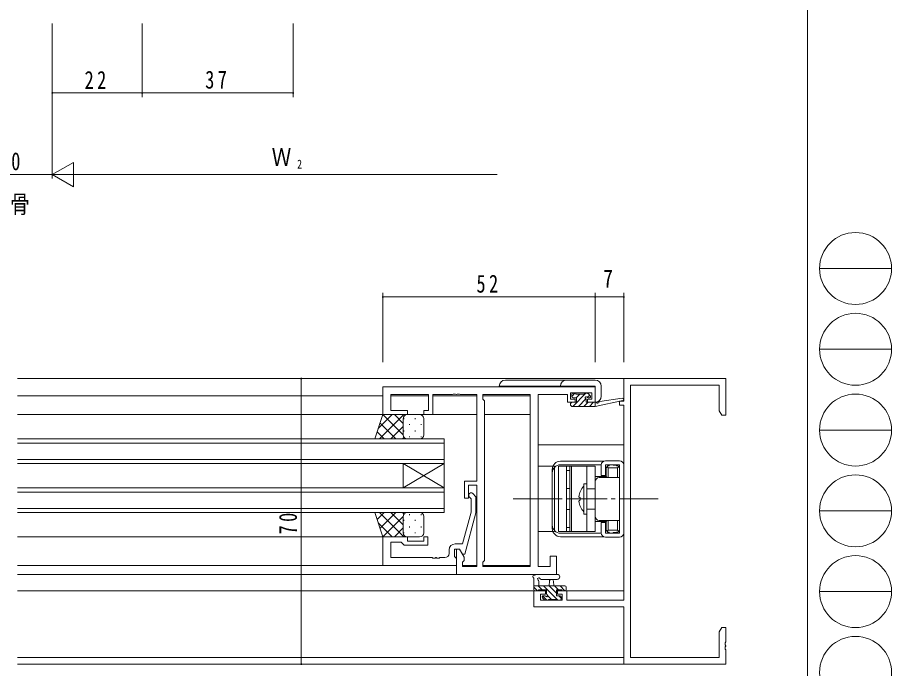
# Model space of a CAD drawing. Units: millimetres on the paper. Extents: x -397 to 397, y -282 to 282.
# Drawn here: x 182.6 to 396.7, y -156.7 to 2.8 of the extents above; entities that cross this region are included whole.
import ezdxf
from ezdxf.enums import TextEntityAlignment as Align

# ---------------------------------------------------------------- set-up
doc = ezdxf.new("R2010")
doc.units = ezdxf.units.MM
doc.linetypes.add('USER2', pattern=[13, 10, -1, 1, -1])
doc.linetypes.add('USER4', pattern=[4, 3, -1])
for name, color, linetype, lineweight in [('0-1_YKK_ZWAK', 7, 'Continuous', 18), ('0-3_YKK_11', 7, 'Continuous', 18), ('0-4_YKK_12', 2, 'Continuous', 18), ('0-6_YKK_13', 4, 'Continuous', 18), ('0-7_YKK_D', 6, 'Continuous', 18)]:
    doc.layers.add(name, color=color, linetype=linetype, lineweight=lineweight)
doc.layers.add('0-2_USER1', color=7, linetype='Continuous')
doc.styles.add('ＭＳ ゴシック', font='')
doc.styles.get('ＭＳ ゴシック').set_extended_font_data('MS Gothic')

msp = doc.modelspace()

# ---------------------------------------------------------------- linework, layer by layer
at = {"layer": '0-1_YKK_ZWAK'}
for p, q in [((376.092, 279.312), (376.092, -245.688)), ((379.068, -58.704), (396.708, -58.704)), ((379.068, -78.5), (396.708, -78.5)), ((379.068, -98.296), (396.708, -98.296)), ((379.068, -118.092), (396.708, -118.092)), ((379.068, -137.888), (396.708, -137.888))]:
    msp.add_line(p, q, dxfattribs=at)
for centre in [(387.888, -58.704), (387.888, -78.5), (387.888, -98.296), (387.888, -118.092), (387.888, -137.888), (387.888, -157.684)]:
    msp.add_circle(centre, 8.82, dxfattribs=at)
at = {"layer": '0-3_YKK_11'}
for p, q in [((272.092, -87.688), (272.092, -94.488)), ((324.092, -87.688), (272.092, -87.688)), ((324.092, -91.488), (324.092, -87.688)), ((356.092, -85.688), (331.092, -85.688)), ((331.092, -85.688), (331.092, -91.188)), ((332.722, -87.318), (354.462, -87.318)), ((332.722, -154.058), (332.722, -87.318)), ((354.462, -87.318), (354.462, -93.596)), ((356.092, -94.688), (356.092, -85.688)), ((274.022, -93.488), (274.022, -89.618)), ((274.022, -89.618), (283.292, -89.618)), ((283.292, -89.618), (283.292, -93.488)), ((284.292, -94.488), (284.292, -89.618)), ((291.05, -89.618), (295.092, -89.618)), ((295.092, -89.618), (295.092, -110.788)), ((308.162, -89.618), (296.592, -89.618)), ((308.162, -131.758), (308.162, -89.618)), ((308.162, -131.758), (308.162, -89.618)), ((310.092, -89.618), (317.292, -89.618)), ((310.092, -131.758), (310.092, -89.618)), ((317.292, -89.618), (317.292, -90.418)), ((318.092, -89.188), (323.292, -89.188)), ((323.292, -89.188), (323.292, -90.688)), ((297.022, -91.118), (297.022, -130.258)), ((317.292, -90.418), (317.292, -91.488)), ((317.292, -91.488), (319.192, -91.488)), ((319.192, -91.488), (319.192, -90.688)), ((322.192, -90.688), (322.192, -91.488)), ((323.292, -90.688), (322.192, -90.688)), ((322.192, -91.488), (324.092, -91.488)), ((278.092, -93.488), (274.022, -93.488)), ((278.092, -94.488), (278.092, -93.488)), ((331.092, -92.188), (331.092, -139.958)), ((354.462, -93.596), (355.092, -94.688)), ((272.092, -94.488), (278.092, -94.488)), ((355.092, -94.688), (356.092, -94.688)), ((295.092, -110.788), (292.092, -110.788)), ((292.092, -110.788), (292.092, -114.988)), ((293.092, -111.788), (295.092, -111.788)), ((293.092, -114.988), (293.092, -111.788)), ((295.092, -111.788), (295.092, -131.758)), ((292.092, -114.988), (293.092, -114.988)), ((293.692, -115.136), (293.268, -114.712)), ((293.692, -118.426), (293.692, -115.136)), ((294.116, -113.863), (294.892, -114.639)), ((294.892, -114.639), (294.892, -118.584)), ((291.612, -126.188), (293.692, -118.426)), ((294.892, -118.584), (292.185, -128.688)), ((272.092, -124.488), (278.092, -124.488)), ((272.092, -131.488), (272.092, -124.488)), ((276.592, -125.788), (274.022, -125.788)), ((274.022, -125.788), (274.022, -129.558)), ((278.092, -124.488), (278.092, -125.488)), ((278.092, -125.488), (282.092, -125.488)), ((289.792, -126.188), (291.612, -126.188)), ((283.092, -126.488), (277.292, -126.488)), ((288.292, -128.558), (288.292, -127.688)), ((290.892, -127.488), (290.092, -127.488)), ((290.092, -127.488), (290.092, -133.688)), ((292.022, -129.445), (290.892, -127.488)), ((274.022, -129.558), (284.134, -129.558)), ((289.592, -129.288), (289.792, -129.488)), ((292.185, -128.688), (291.585, -128.688)), ((291.592, -130.688), (292.022, -130.258)), ((292.022, -130.258), (292.022, -129.445)), ((297.022, -130.258), (296.592, -130.688)), ((313.092, -129.188), (313.092, -131.758)), ((314.592, -129.188), (313.092, -129.188)), ((314.592, -133.688), (314.592, -129.188)), ((290.092, -131.488), (272.092, -131.488)), ((291.592, -131.758), (291.592, -130.688)), ((295.092, -131.758), (291.592, -131.758)), ((296.592, -130.688), (296.592, -131.758)), ((296.592, -131.758), (308.162, -131.758)), ((313.092, -131.758), (310.092, -131.758)), ((290.092, -133.688), (314.592, -133.688)), ((309.092, -137.688), (309.092, -141.588)), ((315.992, -139.958), (310.722, -139.958)), ((331.092, -139.958), (317.192, -139.958)), ((309.092, -141.588), (331.092, -141.588)), ((355.092, -146.688), (354.462, -147.779)), ((356.092, -146.688), (355.092, -146.688)), ((356.092, -150.229), (356.092, -146.688)), ((354.462, -147.779), (354.462, -154.058)), ((355.972, -150.413), (356.092, -150.229)), ((355.972, -150.963), (355.972, -150.413)), ((356.092, -151.146), (355.972, -150.963)), ((355.972, -151.413), (356.092, -151.229)), ((355.972, -151.963), (355.972, -151.413)), ((356.092, -152.146), (355.972, -151.963)), ((356.092, -151.229), (356.092, -151.146)), ((354.462, -154.058), (332.722, -154.058)), ((356.092, -155.688), (356.092, -152.146))]:
    msp.add_line(p, q, dxfattribs=at)
for points in [[(284.292, -89.618), (289.134, -89.618), (289.317, -89.498), (289.867, -89.498), (290.05, -89.618), (290.134, -89.618), (290.317, -89.498), (290.867, -89.498), (291.05, -89.618)], [(296.592, -89.618), (296.592, -90.688), (297.022, -91.118)], [(319.192, -90.688), (318.092, -90.688), (318.092, -89.188)], [(331.092, -91.188), (330.092, -91.188), (330.092, -92.188), (331.092, -92.188)], [(283.292, -93.488), (282.092, -93.488), (282.092, -94.488), (284.292, -94.488)], [(277.292, -126.488), (276.792, -125.988), (276.592, -125.788)], [(282.092, -125.488), (282.092, -124.488), (283.092, -124.488), (283.092, -126.488)], [(291.585, -128.688), (290.892, -127.488), (289.592, -127.488), (289.592, -129.288)], [(284.134, -129.558), (284.317, -129.678), (284.867, -129.678), (285.05, -129.558), (285.134, -129.558), (285.317, -129.678), (285.867, -129.678), (286.05, -129.558), (287.292, -129.558)], [(289.792, -129.488), (290.092, -129.788), (290.092, -131.488)], [(310.722, -139.958), (310.722, -138.488), (311.892, -138.488), (311.892, -137.688), (309.092, -137.688)], [(317.192, -139.958), (317.192, -137.688), (314.892, -137.688), (314.892, -138.488), (315.992, -138.488), (315.992, -139.958)], [(331.092, -141.588), (331.092, -155.688), (356.092, -155.688)]]:
    msp.add_lwpolyline(points, dxfattribs=at)
for centre, radius, start, end in [((293.692, -114.288), 0.6, 44.99999, 225.00001), ((289.792, -127.688), 1.5, 90.00001, 179.99999), ((287.292, -128.558), 1, 270.00001, 359.99999)]:
    msp.add_arc(centre, radius, start, end, dxfattribs=at)
at = {"layer": '0-4_YKK_12'}
for p, q in [((331.392, -85.688), (182.592, -85.688)), ((272.092, -89.888), (182.592, -89.888)), ((283.29, -89.888), (274.023, -89.888)), ((295.09, -89.888), (284.293, -89.888)), ((308.162, -89.888), (296.593, -89.888)), ((295.092, -94.488), (182.592, -94.488)), ((308.162, -94.488), (297.022, -94.488)), ((287.092, -100.488), (182.592, -100.488)), ((287.092, -106.488), (287.092, -100.488)), ((287.092, -101.488), (182.592, -101.488)), ((331.092, -101.888), (310.092, -101.888)), ((287.092, -105.488), (182.592, -105.488)), ((287.092, -106.488), (182.592, -106.488)), ((287.092, -106.488), (277.092, -112.488)), ((287.092, -106.488), (287.092, -112.488)), ((287.092, -112.488), (182.592, -112.488)), ((287.092, -113.488), (182.592, -113.488)), ((287.092, -112.488), (287.092, -118.488)), ((287.092, -117.488), (182.592, -117.488)), ((287.092, -118.488), (182.592, -118.488)), ((272.592, -124.488), (182.592, -124.488)), ((290.092, -131.488), (182.592, -131.488)), ((295.09, -131.488), (291.593, -131.488)), ((308.162, -131.488), (296.593, -131.488)), ((290.392, -133.688), (182.592, -133.688)), ((312.192, -137.688), (182.592, -137.688)), ((331.092, -137.688), (314.592, -137.688)), ((331.092, -154.058), (182.592, -154.058)), ((331.392, -155.688), (182.592, -155.688))]:
    msp.add_line(p, q, dxfattribs=at)
msp.add_lwpolyline([(287.092, -112.488), (277.092, -106.488), (277.092, -112.488)], dxfattribs=at)
at = {"layer": '0-6_YKK_13'}
for p, q in [((324.094, -87.568), (300.594, -87.568)), ((302.094, -86.068), (324.094, -86.068)), ((324.094, -91.468), (324.094, -87.568)), ((325.594, -87.568), (325.594, -89.968)), ((318.392, -90.051), (319.155, -89.288)), ((318.392, -90.088), (318.392, -89.588)), ((318.649, -92.488), (321.849, -89.288)), ((318.692, -89.288), (319.192, -89.288)), ((319.392, -89.488), (321.392, -89.488)), ((319.402, -90.388), (320.302, -89.488)), ((321.592, -89.288), (322.192, -89.288)), ((322.163, -90.32), (322.756, -89.728)), ((322.404, -89.376), (322.904, -89.876)), ((318.092, -92.188), (318.092, -91.788)), ((318.113, -91.676), (318.28, -91.509)), ((318.392, -91.488), (319.492, -91.488)), ((319.492, -90.388), (318.692, -90.388)), ((319.492, -91.488), (319.492, -90.388)), ((319.996, -92.488), (321.824, -90.659)), ((321.343, -92.488), (322.343, -91.488)), ((321.892, -90.849), (321.892, -91.488)), ((321.892, -91.488), (324.09, -91.488)), ((322.692, -90.388), (322.353, -90.388)), ((322.69, -92.488), (323.69, -91.488)), ((324.09, -92.488), (330.851, -91.081)), ((325.204, -91.314), (330.746, -90.491)), ((318.392, -92.488), (324.09, -92.488)), ((324.037, -92.488), (324.09, -92.435)), ((274.395, -94.488), (270.94, -97.943)), ((277.224, -94.488), (271.224, -100.488)), ((277.092, -99.508), (272.087, -94.503)), ((272.092, -94.488), (278.092, -94.488)), ((277.092, -96.679), (274.9, -94.488)), ((277.092, -95.488), (277.092, -99.488)), ((277.092, -95.488), (277.092, -99.488)), ((277.182, -95.408), (277.182, -95.608)), ((277.779, -94.538), (277.728, -94.488)), ((281.092, -94.488), (278.092, -94.488)), ((280.012, -95.408), (280.012, -95.608)), ((282.092, -99.488), (282.092, -95.488)), ((275.243, -100.488), (271.38, -96.624)), ((277.092, -97.448), (274.052, -100.488)), ((277.182, -98.438), (277.182, -98.638)), ((278.597, -96.823), (278.597, -97.023)), ((280.012, -98.438), (280.012, -98.638)), ((281.427, -96.823), (281.427, -97.023)), ((272.415, -100.488), (270.673, -98.745)), ((277.287, -100.081), (276.88, -100.488)), ((278.072, -100.488), (278.071, -100.487)), ((278.092, -100.488), (281.092, -100.488)), ((278.597, -99.853), (278.597, -100.053)), ((281.427, -99.853), (281.427, -100.053)), ((315.592, -105.938), (326.156, -105.938)), ((315.592, -106.788), (325.603, -106.788)), ((325.592, -109.438), (325.592, -106.838)), ((330.092, -105.838), (326.592, -105.838)), ((326.592, -106.838), (326.592, -109.438)), ((326.592, -106.838), (330.092, -106.838)), ((327.492, -106.838), (327.492, -107.038)), ((328.492, -106.838), (327.492, -106.838)), ((328.492, -106.838), (328.492, -106.938)), ((329.292, -106.938), (328.492, -106.938)), ((329.292, -107.038), (329.292, -106.938)), ((329.392, -107.038), (329.292, -107.038)), ((330.092, -123.538), (330.092, -106.838)), ((331.092, -123.538), (331.092, -106.838)), ((310.094, -107.188), (314.094, -107.188)), ((310.094, -123.188), (310.094, -107.188)), ((313.592, -107.938), (313.592, -122.438)), ((314.094, -107.188), (314.094, -123.188)), ((318.292, -107.188), (315.092, -107.188)), ((315.092, -107.188), (315.092, -123.188)), ((317.092, -123.188), (317.092, -107.188)), ((317.892, -108.188), (317.092, -108.188)), ((317.092, -108.188), (317.092, -122.188)), ((324.092, -107.188), (317.892, -107.188)), ((317.892, -107.188), (317.892, -123.188)), ((317.892, -122.188), (317.892, -108.188)), ((318.292, -123.188), (318.292, -107.188)), ((322.092, -123.188), (322.092, -107.188)), ((324.092, -123.188), (324.092, -107.188)), ((326.792, -109.688), (326.792, -107.738)), ((327.292, -107.538), (326.997, -107.243)), ((327.292, -109.938), (327.292, -107.538)), ((327.292, -107.538), (329.592, -107.538)), ((329.592, -107.538), (329.887, -107.243)), ((329.592, -107.538), (329.592, -109.938)), ((330.092, -122.638), (330.092, -107.738)), ((326.792, -109.688), (324.092, -109.688)), ((324.092, -110.938), (324.092, -119.438)), ((325.092, -109.938), (330.092, -109.938)), ((325.592, -109.438), (326.592, -109.438)), ((325.592, -109.688), (325.842, -109.938)), ((325.592, -109.688), (325.592, -109.938)), ((326.792, -109.688), (327.042, -109.938)), ((322.097, -111.438), (321.292, -111.438)), ((322.092, -112.688), (322.092, -111.438)), ((313.592, -115.188), (315.092, -115.188)), ((320.094, -114.64), (320.392, -114.938)), ((320.094, -115.735), (320.392, -115.438)), ((320.392, -115.438), (320.392, -114.938)), ((322.092, -118.938), (322.092, -117.688)), ((278.092, -118.488), (270.092, -118.488)), ((270.092, -118.488), (272.092, -124.488)), ((272.415, -118.488), (270.673, -120.23)), ((277.224, -124.488), (271.224, -118.488)), ((275.243, -118.488), (271.38, -122.351)), ((277.092, -119.467), (272.087, -124.473)), ((277.092, -121.527), (274.052, -118.488)), ((277.287, -118.894), (276.88, -118.488)), ((277.092, -123.488), (277.092, -119.488)), ((277.092, -123.488), (277.092, -119.488)), ((278.072, -118.488), (278.071, -118.488)), ((278.092, -118.488), (281.092, -118.488)), ((278.597, -119.123), (278.597, -118.923)), ((281.427, -119.123), (281.427, -118.923)), ((282.092, -119.488), (282.092, -123.488)), ((274.395, -124.488), (270.94, -121.033)), ((277.182, -120.538), (277.182, -120.338)), ((278.597, -122.153), (278.597, -121.953)), ((280.012, -120.538), (280.012, -120.338)), ((281.427, -122.153), (281.427, -121.953)), ((326.792, -120.688), (324.092, -120.688)), ((325.092, -120.438), (330.092, -120.438)), ((325.842, -120.438), (325.592, -120.688)), ((325.592, -120.438), (325.592, -120.688)), ((325.592, -120.938), (326.592, -120.938)), ((325.592, -123.538), (325.592, -120.938)), ((326.592, -120.938), (326.592, -123.538)), ((326.792, -120.688), (327.042, -120.438)), ((326.792, -122.638), (326.792, -120.688)), ((327.292, -120.438), (327.292, -122.838)), ((329.592, -120.438), (329.592, -122.838)), ((277.092, -122.296), (274.9, -124.488)), ((277.182, -123.568), (277.182, -123.368)), ((280.012, -123.568), (280.012, -123.368)), ((315.092, -123.188), (318.292, -123.188)), ((315.592, -123.588), (325.603, -123.588)), ((317.092, -122.188), (317.892, -122.188)), ((317.892, -123.188), (324.092, -123.188)), ((326.592, -123.538), (330.092, -123.538)), ((327.292, -122.838), (326.997, -123.133)), ((327.292, -122.838), (329.592, -122.838)), ((327.492, -123.538), (327.492, -123.338)), ((328.492, -123.538), (327.492, -123.538)), ((328.492, -123.538), (328.492, -123.438)), ((329.292, -123.438), (328.492, -123.438)), ((329.292, -123.338), (329.292, -123.438)), ((329.392, -123.338), (329.292, -123.338)), ((329.592, -122.838), (329.887, -123.133)), ((272.092, -124.488), (278.092, -124.488)), ((277.779, -124.437), (277.728, -124.488)), ((281.092, -124.488), (278.092, -124.488)), ((315.592, -124.438), (326.156, -124.438)), ((326.592, -124.538), (330.092, -124.538)), ((309.092, -137.388), (309.092, -134.707)), ((314.82, -133.688), (309.657, -133.688)), ((314.82, -134.888), (310.859, -134.89)), ((309.092, -136.488), (316.692, -136.488)), ((309.961, -137.688), (309.092, -136.818)), ((311.108, -137.488), (310.108, -136.488)), ((310.292, -135.307), (310.292, -136.488)), ((314.755, -139.788), (311.455, -136.488)), ((312.792, -136.488), (312.894, -135.343)), ((314.592, -138.277), (312.802, -136.488)), ((313.992, -136.488), (313.89, -135.343)), ((315.149, -137.488), (314.149, -136.488)), ((316.696, -137.688), (315.496, -136.488)), ((316.992, -136.788), (316.992, -137.388)), ((309.992, -137.688), (309.392, -137.688)), ((312.261, -139.988), (311.217, -138.944)), ((311.392, -138.888), (311.731, -138.888)), ((313.408, -139.788), (312.429, -138.808)), ((315.792, -139.477), (315.202, -138.888)), ((315.792, -139.188), (315.792, -139.688)), ((316.692, -137.688), (316.092, -137.688)), ((311.68, -139.9), (311.18, -139.4)), ((312.492, -139.988), (311.892, -139.988)), ((314.792, -139.788), (312.692, -139.788)), ((314.951, -139.983), (314.796, -139.828)), ((315.492, -139.988), (314.992, -139.988))]:
    msp.add_line(p, q, dxfattribs=at)
at = {"layer": '0-6_YKK_13', "linetype": 'USER4'}
for p, q in [((317.892, -112.588), (317.092, -112.588)), ((322.092, -112.688), (324.092, -112.688)), ((322.092, -117.688), (324.092, -117.688)), ((317.892, -117.788), (317.092, -117.788))]:
    msp.add_line(p, q, dxfattribs=at)
at = {"layer": '0-6_YKK_13', "linetype": 'USER2'}
msp.add_line((304.011, -115.188), (339.501, -115.188), dxfattribs=at)
at = {"layer": '0-6_YKK_13'}
for points in [[(324.09, -92.488), (324.09, -91.488), (324.177, -91.474)], [(278.092, -100.488), (270.092, -100.488), (272.092, -94.488)], [(321.292, -111.438), (321.292, -118.938), (322.097, -118.938)], [(314.094, -123.188), (310.094, -123.188), (314.094, -123.188)], [(312.192, -138.427), (312.192, -137.488), (310.192, -137.488)], [(315.892, -137.488), (314.592, -137.488), (314.592, -138.888), (315.492, -138.888)]]:
    msp.add_lwpolyline(points, dxfattribs=at)
for centre, radius, start, end in [((302.094, -87.568), 1.5, 90, 180), ((317.094, -87.568), 1.5, 90, 180), ((324.094, -87.568), 1.5, 0, 90), ((318.692, -89.588), 0.3, 90, 180), ((319.192, -89.488), 0.2, 0, 90), ((321.592, -89.488), 0.2, 90, 180), ((322.192, -89.588), 0.3, 45, 90), ((322.692, -90.088), 0.3, 270, 45), ((318.392, -91.788), 0.3, 90, 180), ((318.692, -90.088), 0.3, 180, 270), ((321.892, -90.388), 0.25, 33.05573, 236.94427), ((321.592, -90.849), 0.3, 0, 56.94427), ((322.353, -90.088), 0.3, 213.05573, 270), ((324.094, -89.968), 1.5, 270, 0), ((324.225, -91.77), 0.3, 39.19754, 99.19754), ((324.69, -91.391), 0.3, 219.19754, 338.44936), ((325.248, -91.611), 0.3, 98.44936, 158.44936), ((330.79, -90.788), 0.3, 281.74981, 98.44936), ((318.392, -92.188), 0.3, 180, 270), ((278.092, -95.488), 1, 90.0001, 180.0001), ((278.092, -95.488), 1, 90.0001, 180.0001), ((281.092, -95.488), 1, 0.0001, 90.0001), ((278.092, -99.488), 1, 180.0001, 270.0001), ((278.092, -99.488), 1, 180.0001, 270.0001), ((281.092, -99.488), 1, 270.0001, 0.0001), ((315.592, -107.938), 2, 90, 180), ((315.592, -108.788), 2, 90, 180), ((326.592, -106.838), 1, 90, 180), ((327.492, -107.738), 0.7, 90, 180), ((329.392, -107.738), 0.7, 0, 90), ((330.092, -106.838), 1, 0, 90), ((325.092, -110.938), 1, 90, 180), ((324.672, -115.188), 4.61, 137.15439, 173.18067), ((324.672, -115.188), 4.61, 186.81933, 222.84561), ((278.092, -119.488), 1, 89.9999, 179.9999), ((278.092, -119.488), 1, 89.9999, 179.9999), ((281.092, -119.488), 1, 359.9999, 89.9999), ((325.092, -119.438), 1, 180, 270), ((315.592, -121.588), 2, 180, 270), ((278.092, -123.488), 1, 179.9999, 269.9999), ((278.092, -123.488), 1, 179.9999, 269.9999), ((281.092, -123.488), 1, 269.9999, 359.9999), ((315.592, -122.438), 2, 180, 270), ((326.592, -123.538), 1, 180, 270), ((327.492, -122.638), 0.7, 180, 270), ((329.392, -122.638), 0.7, 270, 0), ((330.092, -123.538), 1, 270, 0), ((309.092, -134.188), 0.3, 79.47122, 240), ((308.792, -134.707), 0.3, 0, 60), ((309.201, -133.598), 0.3, 259.47122, 319.47122), ((309.657, -133.988), 0.3, 90, 139.47122), ((310.292, -134.788), 0.3, 19.18976, 240), ((310.858, -134.59), 0.3, 199.18976, 270.04023), ((313.392, -135.388), 0.5, 5.09207, 174.90793), ((314.819, -134.288), 0.6, 270.04023, 90.04023), ((309.992, -135.307), 0.3, 0, 60), ((316.692, -136.788), 0.3, 0, 90), ((309.392, -137.388), 0.3, 180, 270), ((309.992, -137.488), 0.2, 270, 0), ((311.392, -139.188), 0.3, 90, 225), ((311.731, -139.188), 0.3, 33.05573, 90), ((312.192, -138.888), 0.25, 213.05573, 56.94427), ((312.492, -138.427), 0.3, 180, 236.94427), ((315.492, -139.188), 0.3, 0, 90), ((316.092, -137.488), 0.2, 180, 270), ((316.692, -137.388), 0.3, 270, 0), ((311.892, -139.688), 0.3, 225, 270), ((312.492, -139.788), 0.2, 270, 0), ((314.992, -139.788), 0.2, 180, 270), ((315.492, -139.688), 0.3, 270, 0)]:
    msp.add_arc(centre, radius, start, end, dxfattribs=at)
at = {"layer": '0-7_YKK_D'}
for p, q in [((191.092, 1.312), (191.092, -16.688)), ((191.092, 1.312), (191.092, -36.688)), ((191.092, 1.312), (191.092, -36.687)), ((213.092, 1.312), (213.092, -16.688)), ((213.092, 1.312), (213.092, -16.688)), ((250.092, 1.312), (250.092, -16.688)), ((191.092, -15.688), (213.092, -15.688)), ((213.092, -15.688), (250.092, -15.688)), ((191.092, -35.687), (196.288, -32.688)), ((196.288, -38.688), (196.288, -32.688)), ((191.092, -35.688), (171.092, -35.688)), ((191.092, -35.687), (196.288, -38.688)), ((191.092, -35.687), (201.484, -35.688)), ((300.092, -35.688), (197.092, -35.688)), ((272.092, -81.688), (272.092, -64.688)), ((324.092, -65.688), (272.092, -65.688)), ((324.092, -81.688), (324.092, -64.688)), ((324.092, -81.688), (324.092, -64.688)), ((331.092, -65.688), (324.092, -65.688)), ((331.092, -81.688), (331.092, -64.688)), ((268.092, -85.688), (251.092, -85.688)), ((252.092, -85.688), (252.092, -155.688)), ((268.092, -155.688), (251.092, -155.688))]:
    msp.add_line(p, q, dxfattribs=at)
for centre, start, end in [((191.092, -15.688), 0, 180), ((191.092, -15.688), 180, 0), ((213.092, -15.688), 0, 180), ((213.092, -15.688), 0, 180), ((213.092, -15.688), 180, 0), ((213.092, -15.688), 180, 0), ((250.092, -15.688), 0, 180), ((250.092, -15.688), 180, 0), ((272.092, -65.688), 0, 180), ((272.092, -65.688), 180, 0), ((324.092, -65.688), 0, 180), ((324.092, -65.688), 0, 180), ((324.092, -65.688), 180, 0), ((324.092, -65.688), 180, 0), ((331.092, -65.688), 0, 180), ((331.092, -65.688), 180, 0), ((252.092, -85.688), 90, 270), ((252.092, -85.688), 270, 90), ((252.092, -155.688), 90, 270), ((252.092, -155.688), 270, 90)]:
    msp.add_arc(centre, 0.106, start, end, dxfattribs=at)

# ---------------------------------------------------------------- texts
at = {"layer": '0-2_USER1', "insert": (169.521, -45.619), "char_height": 4.399, "attachment_point": 7, "style": 'ＭＳ ゴシック'}
msp.add_mtext('\\T1.17;\\W0.8;たて骨', dxfattribs=at)
at = {"layer": '0-7_YKK_D', "color": 7, "style": 'ＭＳ ゴシック', "width": 0.8}
for s, height, p in [('Ｗ', 4.399, (244.839, -34.888)), ('2', 2.199, (251.077, -34.888)), ('7', 4.399, (326.045, -64.688))]:
    msp.add_text(s, height=height, dxfattribs=at).set_placement(p, align=Align.BOTTOM_LEFT)
at = {"layer": '0-7_YKK_D', "color": 7, "char_height": 4.399, "attachment_point": 7, "style": 'ＭＳ ゴシック'}
for s, insert in [('\\T1.37;\\W0.75;22', (198.997, -14.688)), ('\\T1.37;\\W0.75;37', (228.546, -14.688)), ('\\T1.37;\\W0.75;20', (177.949, -34.688)), ('\\T1.37;\\W0.75;52', (295.01, -64.688))]:
    msp.add_mtext(s, dxfattribs=dict(at, insert=insert))
at = {"layer": '0-7_YKK_D', "color": 7, "insert": (251.092, -123.88), "char_height": 4.399, "attachment_point": 7, "rotation": 90, "style": 'ＭＳ ゴシック'}
msp.add_mtext('\\T1.37;\\W0.75;70', dxfattribs=at)

doc.saveas('drawing.dxf')
